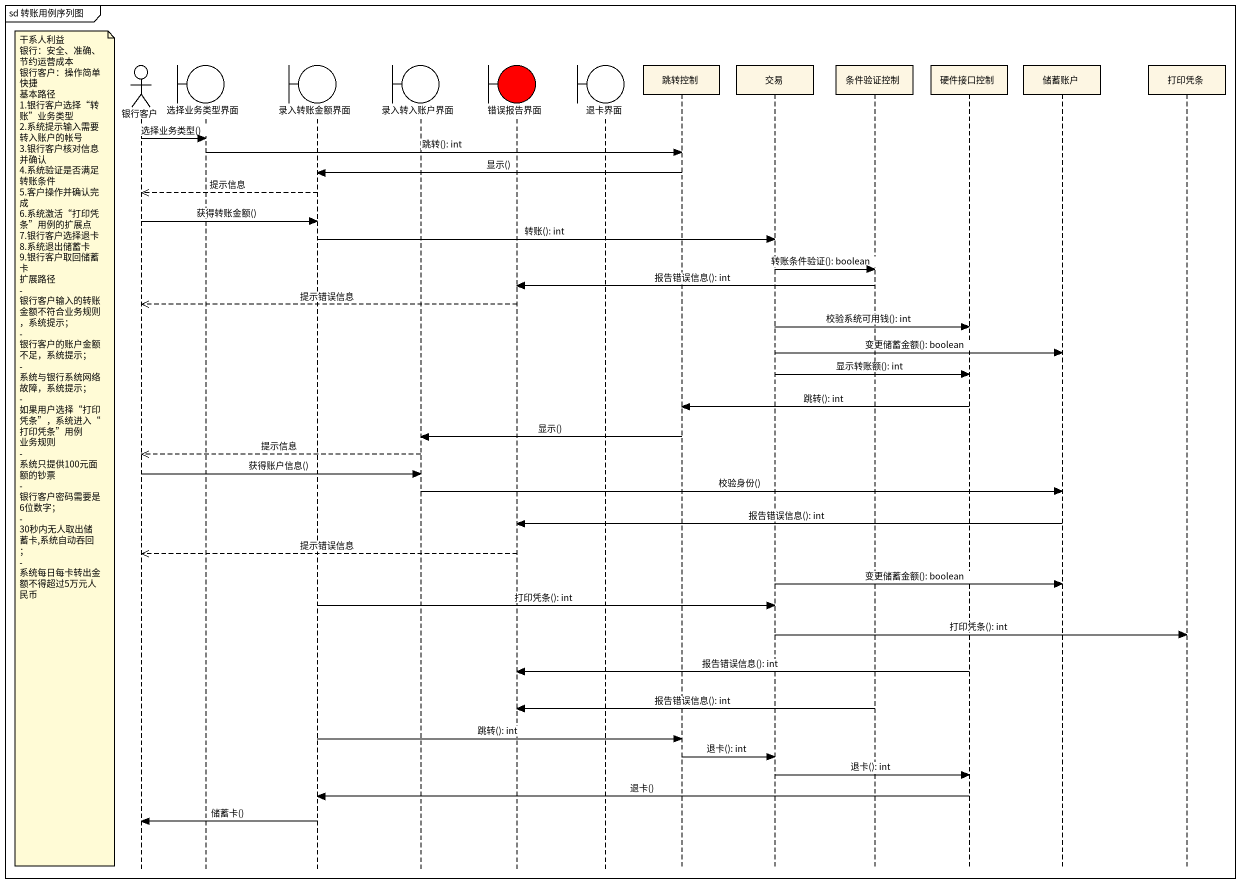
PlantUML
@startuml
mainframe sd 转账用例序列图
hide footbox
actor 银行客户
boundary 选择业务类型界面
boundary 录入转账金额界面
boundary 录入转入账户界面
boundary 错误报告界面 #FF0000
boundary 退卡界面
participant 跳转控制
participant 交易
participant 条件验证控制
participant 硬件接口控制
participant 储蓄账户
participant 打印凭条

银行客户 -> 选择业务类型界面 : 选择业务类型()
选择业务类型界面 -> 跳转控制 : 跳转(): int
跳转控制 -> 录入转账金额界面 : 显示()
录入转账金额界面 -->> 银行客户 : 提示信息
银行客户 -> 录入转账金额界面 : 获得转账金额()
录入转账金额界面 -> 交易 : 转账(): int
交易 -> 条件验证控制 : 转账条件验证(): boolean
条件验证控制 -> 错误报告界面 : 报告错误信息(): int
错误报告界面 -->> 银行客户 : 提示错误信息
交易 -> 硬件接口控制 : 校验系统可用钱(): int
交易 -> 储蓄账户 : 变更储蓄金额(): boolean
交易 -> 硬件接口控制 : 显示转账额(): int
硬件接口控制 -> 跳转控制 : 跳转(): int
跳转控制 -> 录入转入账户界面 : 显示()
note left of 银行客户
  干系人利益
  银行：安全、准确、节约运营成本
  银行客户：操作简单快捷
  基本路径
  1.银行客户选择“转账”业务类型
  2.系统提示输入需要转入账户的帐号
  3.银行客户核对信息并确认
  4.系统验证是否满足转账条件
  5.客户操作并确认完成
  6.系统激活“打印凭条”用例的扩展点
  7.银行客户选择退卡
  8.系统退出储蓄卡
  9.银行客户取回储蓄卡
  扩展路径
  - 银行客户输入的转账金额不符合业务规则，系统提示；
  - 银行客户的账户金额不足，系统提示；
  - 系统与银行系统网络故障，系统提示；
  - 如果用户选择“打印凭条”，系统进入“打印凭条”用例
  业务规则
  - 系统只提供100元面额的钞票
  - 银行客户密码需要是6位数字；
  - 30秒内无人取出储蓄卡,系统自动吞回；
  - 系统每日每卡转出金额不得超过5万元人民币
end note
录入转入账户界面 -->> 银行客户 : 提示信息
银行客户 -> 录入转入账户界面 : 获得账户信息()
录入转入账户界面 -> 储蓄账户 : 校验身份()
储蓄账户 -> 错误报告界面 : 报告错误信息(): int
错误报告界面 -->> 银行客户 : 提示错误信息
交易 -> 储蓄账户 : 变更储蓄金额(): boolean
录入转账金额界面 -> 交易 : 打印凭条(): int
交易 -> 打印凭条 : 打印凭条(): int
硬件接口控制 -> 错误报告界面 : 报告错误信息(): int
条件验证控制 -> 错误报告界面 : 报告错误信息(): int
录入转账金额界面 -> 跳转控制 : 跳转(): int
跳转控制 -> 交易 : 退卡(): int
交易 -> 硬件接口控制 : 退卡(): int
硬件接口控制 -> 录入转账金额界面 : 退卡()
录入转账金额界面 -> 银行客户 : 储蓄卡()
@enduml
